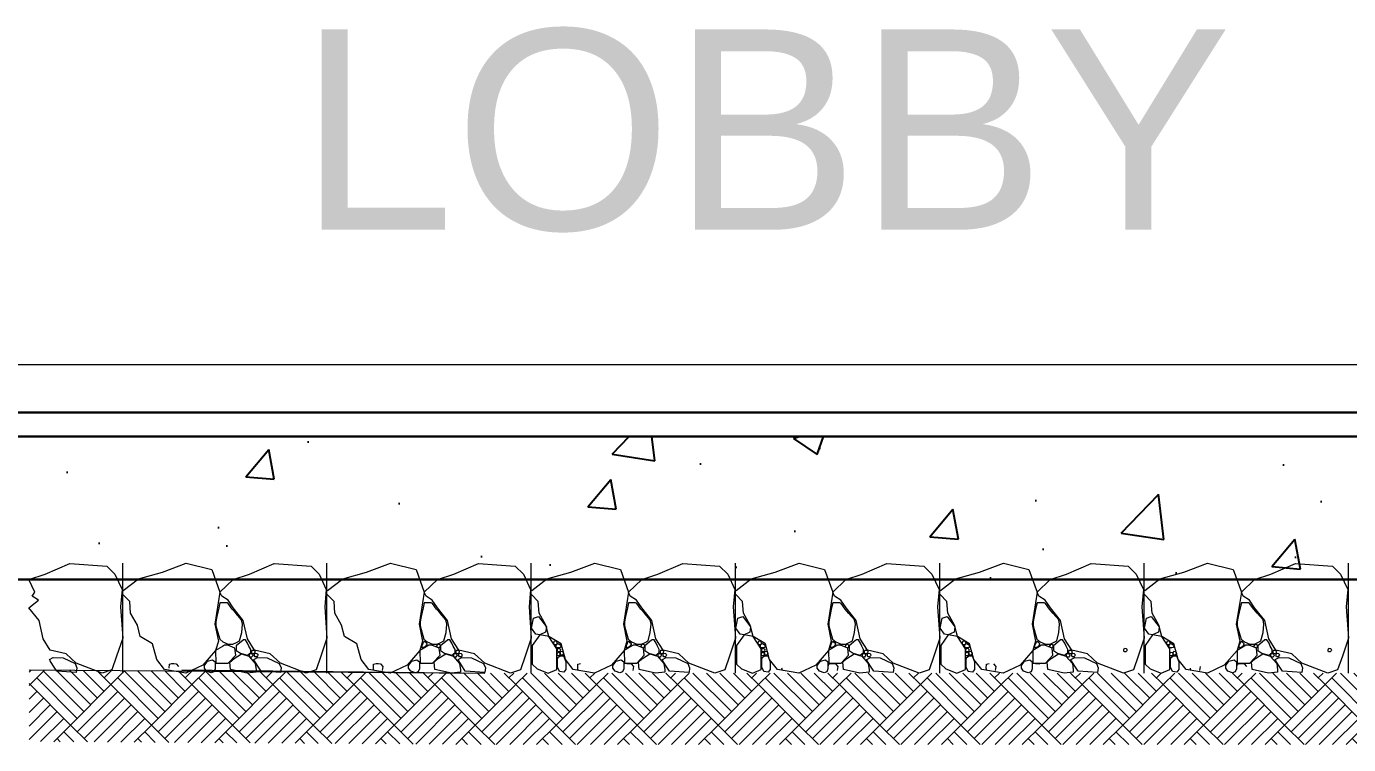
# Model space of a CAD drawing. Header units: millimetres. Extents: x -1932176 to 78768, y -1967 to 1266654.
# Drawn here: x -1855326.208 to -1855323.436, y 1151206.661 to 1151208.166 of the extents above; entities that cross this region are included whole.
import ezdxf

# ---------------------------------------------------------------- set-up
doc = ezdxf.new("R2010")
doc.units = ezdxf.units.MM
for name, color, linetype, lineweight in [('GROUND HATCH', 252, 'Continuous', 5), ('PLASTER', 252, 'Continuous', 15), ('section lines', 10, 'Continuous', 30), ('text', 252, 'Continuous', 5)]:
    doc.layers.add(name, color=color, linetype=linetype, lineweight=lineweight)
doc.styles.get("Standard").update_dxf_attribs({"font": 'arial.ttf'})

msp = doc.modelspace()

# ---------------------------------------------------------------- hatches: boundary and pattern name
at = {"transparency": 33554582}
h = msp.add_hatch(dxfattribs=at)
h.set_pattern_fill('AR-CONC', color=256, scale=0.1)
h.set_pattern_definition([(50, (-1855419.87125, 1150986.7799), (0.7172602, -0.0627521), [0.075, -0.825]), (355, (-1855419.87125, 1150986.7799), (-0.1387513, 0.7521921), [0.06, -0.66]), (100.45144, (-1855419.8115, 1150986.7747), (0.5785088, 0.68944), [0.0637402, -0.7011421]), (46.1842, (-1855419.87125, 1150986.9799), (1.0672413, -0.1655193), [0.1125, -1.2375]), (96.63564, (-1855419.7823, 1150986.9661), (0.934662, 0.9741186), [0.0956103, -1.051714]), (351.18416, (-1855419.8713, 1150986.9799), (0.934662, 0.9741186), [0.09, -0.99]), (21, (-1855419.77125, 1150986.9299), (0.596907, -0.4026189), [0.075, -0.825]), (326, (-1855419.77125, 1150986.9299), (0.2433153, 0.72515), [0.06, -0.66]), (71.45144, (-1855419.7215, 1150986.8964), (0.8402224, 0.3225312), [0.0637402, -0.7011421]), (37.5, (-1855419.87125, 1150986.77993), (0.01215986, 0.33289385), [0, -0.652, 0, -0.67, 0, -0.6625]), (7.5, (-1855419.87125, 1150986.77993), (0.26306954, 0.3944117), [0, -0.382, 0, -0.637, 0, -0.2525]), (327.5, (-1855420.09425, 1150986.77993), (0.53382244, -0.02255487), [0, -0.25, 0, -0.78, 0, -1.035]), (317.5, (-1855420.19425, 1150986.77993), (0.5831862, 0.100105), [0, -0.325, 0, -0.518, 0, -0.735])])
h.paths.add_polyline_path([(-1855329.41345, 1151207.30688), (-1855329.41345, 1151207.00688), (-1855321.5808, 1151207.00688), (-1855321.5808, 1151207.30688)])
at = {"layer": 'GROUND HATCH', "ltscale": 3, "transparency": 33554687}
h = msp.add_hatch(dxfattribs=at)
h.set_pattern_fill('AR-PARQ1', color=256, scale=0.01, angle=45)
h.set_pattern_definition([(135, (-1856322.11801, 1150928.38429), (-0.169705627, 1e-17), [0.12, -0.12]), (135, (-1856322.10387, 1150928.39843), (-0.169705627, 1e-17), [0.12, -0.12]), (135, (-1856322.08973, 1150928.41258), (-0.169705627, 1e-17), [0.12, -0.12]), (135, (-1856322.07559, 1150928.42672), (-0.169705627, 1e-17), [0.12, -0.12]), (135, (-1856322.06144, 1150928.44086), (-0.169705627, 1e-17), [0.12, -0.12]), (135, (-1856322.0473, 1150928.455), (-0.169705627, 1e-17), [0.12, -0.12]), (135, (-1856322.03316, 1150928.46914), (-0.169705627, 1e-17), [0.12, -0.12]), (45, (-1856322.20287, 1150928.46914), (0.169705627, -1e-17), [0.12, -0.12]), (45, (-1856322.21701, 1150928.48329), (0.169705627, -1e-17), [0.12, -0.12]), (45, (-1856322.23115, 1150928.49743), (0.169705627, -1e-17), [0.12, -0.12]), (45, (-1856322.24529, 1150928.51157), (0.169705627, -1e-17), [0.12, -0.12]), (45, (-1856322.25943, 1150928.52571), (0.169705627, -1e-17), [0.12, -0.12]), (45, (-1856322.27358, 1150928.53985), (0.169705627, -1e-17), [0.12, -0.12]), (45, (-1856322.28772, 1150928.554), (0.169705627, -1e-17), [0.12, -0.12])])
h.paths.add_polyline_path([(-1855325.24668, 1151206.6608), (-1855324.81835, 1151206.6608), (-1855324.39001, 1151206.6608), (-1855323.96168, 1151206.6608), (-1855323.53334, 1151206.6608), (-1855323.00249, 1151206.6608), (-1855323.00249, 1151206.8108), (-1855323.53334, 1151206.8108), (-1855323.96168, 1151206.8108), (-1855324.39001, 1151206.8108), (-1855324.81835, 1151206.8108), (-1855325.24668, 1151206.8108), (-1855326.20249, 1151206.81714), (-1855326.20249, 1151206.66714)])

# ---------------------------------------------------------------- linework, layer by layer
at = {"layer": 'GROUND HATCH'}
for p, q in [((-1855326.00615, 1151206.8108), (-1855326.00615, 1151207.0408)), ((-1855326.00615, 1151206.8108), (-1855326.00615, 1151207.0408)), ((-1855326.00615, 1151206.8108), (-1855326.00615, 1151207.0408)), ((-1855325.57781, 1151206.8108), (-1855325.57781, 1151207.0408)), ((-1855325.57781, 1151206.8108), (-1855325.57781, 1151207.0408)), ((-1855325.57781, 1151206.8108), (-1855325.57781, 1151207.0408)), ((-1855325.14948, 1151206.8108), (-1855325.14948, 1151207.0408)), ((-1855325.14948, 1151206.8108), (-1855325.14948, 1151207.0408)), ((-1855325.14948, 1151206.8108), (-1855325.14948, 1151207.0408)), ((-1855324.72114, 1151206.8108), (-1855324.72114, 1151207.0408)), ((-1855324.72114, 1151206.8108), (-1855324.72114, 1151207.0408)), ((-1855324.72114, 1151206.8108), (-1855324.72114, 1151207.0408)), ((-1855324.29281, 1151206.8108), (-1855324.29281, 1151207.0408)), ((-1855324.29281, 1151206.8108), (-1855324.29281, 1151207.0408)), ((-1855324.29281, 1151206.8108), (-1855324.29281, 1151207.0408)), ((-1855323.86447, 1151206.8108), (-1855323.86447, 1151207.0408)), ((-1855323.86447, 1151206.8108), (-1855323.86447, 1151207.0408)), ((-1855323.86447, 1151206.8108), (-1855323.86447, 1151207.0408)), ((-1855323.43614, 1151206.8108), (-1855323.43614, 1151207.0408)), ((-1855323.43614, 1151206.8108), (-1855323.43614, 1151207.0408)), ((-1855323.43614, 1151206.8108), (-1855323.43614, 1151207.0408)), ((-1855325.90883, 1151206.82109), (-1855325.90834, 1151206.82924)), ((-1855325.90834, 1151206.82924), (-1855325.90298, 1151206.8307)), ((-1855325.90298, 1151206.8307), (-1855325.89901, 1151206.83088)), ((-1855325.89901, 1151206.83088), (-1855325.89381, 1151206.83005)), ((-1855325.89381, 1151206.83005), (-1855325.88886, 1151206.82477)), ((-1855325.88249, 1151206.81714), (-1855325.24668, 1151206.8108)), ((-1855325.48049, 1151206.82109), (-1855325.48001, 1151206.82924)), ((-1855325.47961, 1151206.81609), (-1855325.48049, 1151206.82109)), ((-1855325.48001, 1151206.82924), (-1855325.47464, 1151206.8307)), ((-1855325.47464, 1151206.8307), (-1855325.47068, 1151206.83088)), ((-1855325.47068, 1151206.83088), (-1855325.46547, 1151206.83005)), ((-1855325.46547, 1151206.83005), (-1855325.46053, 1151206.82477)), ((-1855325.46053, 1151206.82477), (-1855325.462, 1151206.81602)), ((-1855325.05216, 1151206.82109), (-1855325.05167, 1151206.82924)), ((-1855325.05128, 1151206.81609), (-1855325.05216, 1151206.82109)), ((-1855325.05167, 1151206.82924), (-1855325.04631, 1151206.8307)), ((-1855324.94911, 1151206.8307), (-1855324.94514, 1151206.83088)), ((-1855324.94514, 1151206.83088), (-1855324.93993, 1151206.83005)), ((-1855324.93993, 1151206.83005), (-1855324.93499, 1151206.82477)), ((-1855324.93499, 1151206.82477), (-1855324.93647, 1151206.81602)), ((-1855324.62294, 1151206.81609), (-1855324.62382, 1151206.82109)), ((-1855324.52662, 1151206.82109), (-1855324.52614, 1151206.82924)), ((-1855324.52614, 1151206.82924), (-1855324.52077, 1151206.8307)), ((-1855324.52077, 1151206.8307), (-1855324.5168, 1151206.83088)), ((-1855324.5168, 1151206.83088), (-1855324.5116, 1151206.83005)), ((-1855324.5116, 1151206.83005), (-1855324.50665, 1151206.82477)), ((-1855324.50665, 1151206.82477), (-1855324.50813, 1151206.81602)), ((-1855324.19549, 1151206.82109), (-1855324.195, 1151206.82924)), ((-1855324.19461, 1151206.81609), (-1855324.19549, 1151206.82109)), ((-1855324.195, 1151206.82924), (-1855324.18964, 1151206.8307)), ((-1855324.18047, 1151206.83005), (-1855324.17552, 1151206.82477)), ((-1855324.17552, 1151206.82477), (-1855324.177, 1151206.81602)), ((-1855324.09244, 1151206.8307), (-1855324.08847, 1151206.83088)), ((-1855324.08847, 1151206.83088), (-1855324.08326, 1151206.83005)), ((-1855323.76627, 1151206.81609), (-1855323.76715, 1151206.82109)), ((-1855323.74719, 1151206.82477), (-1855323.74866, 1151206.81602)), ((-1855323.66995, 1151206.82109), (-1855323.66947, 1151206.82924)), ((-1855323.66947, 1151206.82924), (-1855323.6641, 1151206.8307)), ((-1855323.6641, 1151206.8307), (-1855323.66013, 1151206.83088)), ((-1855323.66013, 1151206.83088), (-1855323.65493, 1151206.83005)), ((-1855323.65493, 1151206.83005), (-1855323.64998, 1151206.82477))]:
    msp.add_line(p, q, dxfattribs=at)
for points in [[(-1855326.19035, 1151206.98031), (-1855326.20296, 1151207.00688), (-1855326.16878, 1151207.01826), (-1855326.11698, 1151207.0403), (-1855326.03964, 1151207.03512), (-1855326.02266, 1151207.01769), (-1855326.00757, 1151206.98612), (-1855326.01087, 1151206.94938), (-1855326.00615, 1151206.88416), (-1855326.01888, 1151206.84601), (-1855326.02879, 1151206.81727), (-1855326.04954, 1151206.8108), (-1855326.10377, 1151206.8314), (-1855326.125, 1151206.85119), (-1855326.15801, 1151206.85873), (-1855326.1731, 1151206.88228), (-1855326.18159, 1151206.92091), (-1855326.20281, 1151206.94729), (-1855326.18297, 1151206.9633), (-1855326.19618, 1151206.97178), (-1855326.19035, 1151206.98031), (-1855326.19035, 1151206.98031)], [(-1855326.00497, 1151206.98397), (-1855325.97318, 1151207.00804), (-1855325.92298, 1151207.02203), (-1855325.87294, 1151207.0408), (-1855325.81938, 1151207.02813), (-1855325.80233, 1151206.98031), (-1855325.81288, 1151206.91303), (-1855325.80558, 1151206.87737), (-1855325.81126, 1151206.85791), (-1855325.83804, 1151206.82711), (-1855325.8736, 1151206.8108), (-1855325.9183, 1151206.81815), (-1855325.93466, 1151206.83912), (-1855325.94365, 1151206.87178), (-1855325.96927, 1151206.8871), (-1855325.97539, 1151206.91106), (-1855325.9895, 1151206.93597), (-1855325.99138, 1151206.96087), (-1855326.00555, 1151206.97533)], [(-1855325.80233, 1151206.98031), (-1855325.77463, 1151207.00688), (-1855325.74045, 1151207.01826), (-1855325.68865, 1151207.0403), (-1855325.6113, 1151207.03512), (-1855325.59432, 1151207.01769), (-1855325.57923, 1151206.98612), (-1855325.58253, 1151206.94938), (-1855325.57781, 1151206.88416), (-1855325.59055, 1151206.84601), (-1855325.60045, 1151206.81727), (-1855325.6212, 1151206.8108), (-1855325.67544, 1151206.8314), (-1855325.69666, 1151206.85119), (-1855325.72968, 1151206.85873), (-1855325.74477, 1151206.88228), (-1855325.75326, 1151206.92091), (-1855325.77448, 1151206.94729), (-1855325.78533, 1151206.9633), (-1855325.79853, 1151206.97178), (-1855325.79853, 1151206.97178), (-1855325.80233, 1151206.98031)], [(-1855325.57664, 1151206.98397), (-1855325.54485, 1151207.00804), (-1855325.49464, 1151207.02203), (-1855325.4446, 1151207.0408), (-1855325.39104, 1151207.02813), (-1855325.374, 1151206.98031), (-1855325.38455, 1151206.91303), (-1855325.37725, 1151206.87737), (-1855325.38293, 1151206.85791), (-1855325.40971, 1151206.82711), (-1855325.44527, 1151206.8108), (-1855325.48997, 1151206.81815), (-1855325.50632, 1151206.83912), (-1855325.51531, 1151206.87178), (-1855325.54094, 1151206.8871), (-1855325.54705, 1151206.91106), (-1855325.56117, 1151206.93597), (-1855325.56305, 1151206.96087), (-1855325.57722, 1151206.97533)], [(-1855325.374, 1151206.98031), (-1855325.34629, 1151207.00688), (-1855325.31211, 1151207.01826), (-1855325.26031, 1151207.0403), (-1855325.18297, 1151207.03512), (-1855325.16599, 1151207.01769), (-1855325.1509, 1151206.98612), (-1855325.1542, 1151206.94938), (-1855325.14948, 1151206.88416), (-1855325.16221, 1151206.84601), (-1855325.17212, 1151206.81727), (-1855325.19287, 1151206.8108), (-1855325.2471, 1151206.8314), (-1855325.26833, 1151206.85119), (-1855325.30134, 1151206.85873), (-1855325.31643, 1151206.88228), (-1855325.32492, 1151206.92091), (-1855325.34614, 1151206.94729), (-1855325.35699, 1151206.9633), (-1855325.3702, 1151206.97178), (-1855325.3702, 1151206.97178), (-1855325.374, 1151206.98031)], [(-1855325.1483, 1151206.98397), (-1855325.11651, 1151207.00804), (-1855325.06631, 1151207.02203), (-1855325.01627, 1151207.0408), (-1855324.96271, 1151207.02813), (-1855324.94566, 1151206.98031), (-1855324.95621, 1151206.91303), (-1855324.94891, 1151206.87737), (-1855324.95459, 1151206.85791), (-1855324.98137, 1151206.82711), (-1855325.01693, 1151206.8108), (-1855325.06163, 1151206.81815), (-1855325.07799, 1151206.83912), (-1855325.08698, 1151206.87178), (-1855325.1126, 1151206.8871), (-1855325.11872, 1151206.91106), (-1855325.13283, 1151206.93597), (-1855325.13471, 1151206.96087), (-1855325.14888, 1151206.97533)], [(-1855324.94566, 1151206.98031), (-1855324.91796, 1151207.00688), (-1855324.88378, 1151207.01826), (-1855324.83198, 1151207.0403), (-1855324.75463, 1151207.03512), (-1855324.73765, 1151207.01769), (-1855324.72256, 1151206.98612), (-1855324.72586, 1151206.94938), (-1855324.72114, 1151206.88416), (-1855324.73388, 1151206.84601), (-1855324.74378, 1151206.81727), (-1855324.76453, 1151206.8108), (-1855324.81877, 1151206.8314), (-1855324.83999, 1151206.85119), (-1855324.87301, 1151206.85873), (-1855324.8881, 1151206.88228), (-1855324.89659, 1151206.92091), (-1855324.91781, 1151206.94729), (-1855324.92866, 1151206.9633), (-1855324.94186, 1151206.97178), (-1855324.94186, 1151206.97178), (-1855324.94566, 1151206.98031)], [(-1855324.71997, 1151206.98397), (-1855324.68818, 1151207.00804), (-1855324.63797, 1151207.02203), (-1855324.58793, 1151207.0408), (-1855324.53437, 1151207.02813), (-1855324.51733, 1151206.98031), (-1855324.52788, 1151206.91303), (-1855324.52057, 1151206.87737), (-1855324.52626, 1151206.85791), (-1855324.55304, 1151206.82711), (-1855324.5886, 1151206.8108), (-1855324.6333, 1151206.81815), (-1855324.64965, 1151206.83912), (-1855324.65864, 1151206.87178), (-1855324.68427, 1151206.8871), (-1855324.69038, 1151206.91106), (-1855324.7045, 1151206.93597), (-1855324.70638, 1151206.96087), (-1855324.72055, 1151206.97533)], [(-1855324.51733, 1151206.98031), (-1855324.48962, 1151207.00688), (-1855324.45544, 1151207.01826), (-1855324.40364, 1151207.0403), (-1855324.3263, 1151207.03512), (-1855324.30932, 1151207.01769), (-1855324.29423, 1151206.98612), (-1855324.29753, 1151206.94938), (-1855324.29281, 1151206.88416), (-1855324.30554, 1151206.84601), (-1855324.31545, 1151206.81727), (-1855324.3362, 1151206.8108), (-1855324.39043, 1151206.8314), (-1855324.41166, 1151206.85119), (-1855324.44467, 1151206.85873), (-1855324.45976, 1151206.88228), (-1855324.46825, 1151206.92091), (-1855324.48947, 1151206.94729), (-1855324.50032, 1151206.9633), (-1855324.51353, 1151206.97178), (-1855324.51353, 1151206.97178), (-1855324.51733, 1151206.98031)], [(-1855324.29163, 1151206.98397), (-1855324.25984, 1151207.00804), (-1855324.20964, 1151207.02203), (-1855324.1596, 1151207.0408), (-1855324.10604, 1151207.02813), (-1855324.08899, 1151206.98031), (-1855324.09954, 1151206.91303), (-1855324.09224, 1151206.87737), (-1855324.09792, 1151206.85791), (-1855324.1247, 1151206.82711), (-1855324.16026, 1151206.8108), (-1855324.20496, 1151206.81815), (-1855324.22132, 1151206.83912), (-1855324.23031, 1151206.87178), (-1855324.25593, 1151206.8871), (-1855324.26205, 1151206.91106), (-1855324.27616, 1151206.93597), (-1855324.27804, 1151206.96087), (-1855324.29221, 1151206.97533)], [(-1855324.08899, 1151206.98031), (-1855324.06129, 1151207.00688), (-1855324.02711, 1151207.01826), (-1855323.97531, 1151207.0403), (-1855323.89796, 1151207.03512), (-1855323.88098, 1151207.01769), (-1855323.86589, 1151206.98612), (-1855323.86919, 1151206.94938), (-1855323.86447, 1151206.88416), (-1855323.87721, 1151206.84601), (-1855323.88711, 1151206.81727), (-1855323.90786, 1151206.8108), (-1855323.9621, 1151206.8314), (-1855323.98332, 1151206.85119), (-1855324.01634, 1151206.85873), (-1855324.03143, 1151206.88228), (-1855324.03992, 1151206.92091), (-1855324.06114, 1151206.94729), (-1855324.07199, 1151206.9633), (-1855324.08519, 1151206.97178), (-1855324.08519, 1151206.97178), (-1855324.08899, 1151206.98031)], [(-1855323.8633, 1151206.98397), (-1855323.83151, 1151207.00804), (-1855323.7813, 1151207.02203), (-1855323.73126, 1151207.0408), (-1855323.6777, 1151207.02813), (-1855323.66066, 1151206.98031), (-1855323.67121, 1151206.91303), (-1855323.6639, 1151206.87737), (-1855323.66959, 1151206.85791), (-1855323.69637, 1151206.82711), (-1855323.73193, 1151206.8108), (-1855323.77663, 1151206.81815), (-1855323.79298, 1151206.83912), (-1855323.80197, 1151206.87178), (-1855323.8276, 1151206.8871), (-1855323.83371, 1151206.91106), (-1855323.84783, 1151206.93597), (-1855323.84971, 1151206.96087), (-1855323.86388, 1151206.97533)], [(-1855323.66066, 1151206.98031), (-1855323.63295, 1151207.00688), (-1855323.59877, 1151207.01826), (-1855323.54697, 1151207.0403), (-1855323.46963, 1151207.03512), (-1855323.45265, 1151207.01769), (-1855323.43756, 1151206.98612), (-1855323.44086, 1151206.94938), (-1855323.43614, 1151206.88416), (-1855323.44887, 1151206.84601), (-1855323.45878, 1151206.81727), (-1855323.47953, 1151206.8108), (-1855323.53376, 1151206.8314), (-1855323.55499, 1151206.85119), (-1855323.588, 1151206.85873), (-1855323.60309, 1151206.88228), (-1855323.61158, 1151206.92091), (-1855323.6328, 1151206.94729), (-1855323.64365, 1151206.9633), (-1855323.65686, 1151206.97178), (-1855323.65686, 1151206.97178), (-1855323.66066, 1151206.98031)], [(-1855325.78743, 1151206.95793), (-1855325.80234, 1151206.95793), (-1855325.80469, 1151206.94735), (-1855325.80871, 1151206.9293), (-1855325.81079, 1151206.91826), (-1855325.81079, 1151206.90993), (-1855325.80279, 1151206.88163), (-1855325.79585, 1151206.87618), (-1855325.78471, 1151206.87152), (-1855325.77505, 1151206.87152), (-1855325.76766, 1151206.87447), (-1855325.76118, 1151206.87845), (-1855325.75651, 1151206.89582), (-1855325.75492, 1151206.91344), (-1855325.75674, 1151206.92235), (-1855325.76902, 1151206.93644), (-1855325.77636, 1151206.94486), (-1855325.78494, 1151206.9568), (-1855325.78743, 1151206.95793)], [(-1855325.35909, 1151206.95793), (-1855325.374, 1151206.95793), (-1855325.37636, 1151206.94735), (-1855325.38037, 1151206.9293), (-1855325.38246, 1151206.91826), (-1855325.38246, 1151206.90993), (-1855325.37445, 1151206.88163), (-1855325.36752, 1151206.87618), (-1855325.35638, 1151206.87152), (-1855325.34671, 1151206.87152), (-1855325.33932, 1151206.87447), (-1855325.33284, 1151206.87845), (-1855325.32818, 1151206.89582), (-1855325.32659, 1151206.91344), (-1855325.3284, 1151206.92235), (-1855325.34068, 1151206.93644), (-1855325.34802, 1151206.94486), (-1855325.35661, 1151206.9568), (-1855325.35909, 1151206.95793)], [(-1855324.93076, 1151206.95793), (-1855324.94567, 1151206.95793), (-1855324.94802, 1151206.94735), (-1855324.95204, 1151206.9293), (-1855324.95412, 1151206.91826), (-1855324.95412, 1151206.90993), (-1855324.94612, 1151206.88163), (-1855324.93918, 1151206.87618), (-1855324.92804, 1151206.87152), (-1855324.91838, 1151206.87152), (-1855324.91099, 1151206.87447), (-1855324.90451, 1151206.87845), (-1855324.89984, 1151206.89582), (-1855324.89825, 1151206.91344), (-1855324.90007, 1151206.92235), (-1855324.91235, 1151206.93644), (-1855324.91969, 1151206.94486), (-1855324.92827, 1151206.9568), (-1855324.93076, 1151206.95793)], [(-1855324.50242, 1151206.95793), (-1855324.51733, 1151206.95793), (-1855324.51969, 1151206.94735), (-1855324.5237, 1151206.9293), (-1855324.52579, 1151206.91826), (-1855324.52579, 1151206.90993), (-1855324.51778, 1151206.88163), (-1855324.51085, 1151206.87618), (-1855324.49971, 1151206.87152), (-1855324.49004, 1151206.87152), (-1855324.48265, 1151206.87447), (-1855324.47617, 1151206.87845), (-1855324.47151, 1151206.89582), (-1855324.46992, 1151206.91344), (-1855324.47173, 1151206.92235), (-1855324.48401, 1151206.93644), (-1855324.49135, 1151206.94486), (-1855324.49994, 1151206.9568), (-1855324.50242, 1151206.95793)], [(-1855324.07409, 1151206.95793), (-1855324.089, 1151206.95793), (-1855324.09135, 1151206.94735), (-1855324.09537, 1151206.9293), (-1855324.09745, 1151206.91826), (-1855324.09745, 1151206.90993), (-1855324.08945, 1151206.88163), (-1855324.08251, 1151206.87618), (-1855324.07137, 1151206.87152), (-1855324.06171, 1151206.87152), (-1855324.05432, 1151206.87447), (-1855324.04784, 1151206.87845), (-1855324.04317, 1151206.89582), (-1855324.04158, 1151206.91344), (-1855324.0434, 1151206.92235), (-1855324.05568, 1151206.93644), (-1855324.06302, 1151206.94486), (-1855324.0716, 1151206.9568), (-1855324.07409, 1151206.95793)], [(-1855323.64575, 1151206.95793), (-1855323.66066, 1151206.95793), (-1855323.66302, 1151206.94735), (-1855323.66703, 1151206.9293), (-1855323.66912, 1151206.91826), (-1855323.66912, 1151206.90993), (-1855323.66111, 1151206.88163), (-1855323.65418, 1151206.87618), (-1855323.64304, 1151206.87152), (-1855323.63337, 1151206.87152), (-1855323.62598, 1151206.87447), (-1855323.6195, 1151206.87845), (-1855323.61484, 1151206.89582), (-1855323.61325, 1151206.91344), (-1855323.61506, 1151206.92235), (-1855323.62734, 1151206.93644), (-1855323.63468, 1151206.94486), (-1855323.64327, 1151206.9568), (-1855323.64575, 1151206.95793)], [(-1855325.13988, 1151206.89243), (-1855325.14875, 1151206.90459), (-1855325.14452, 1151206.92604), (-1855325.13447, 1151206.92903), (-1855325.11781, 1151206.90743), (-1855325.11956, 1151206.8961), (-1855325.13173, 1151206.8909), (-1855325.13988, 1151206.89243)], [(-1855324.71155, 1151206.89243), (-1855324.72041, 1151206.90459), (-1855324.71618, 1151206.92604), (-1855324.70614, 1151206.92903), (-1855324.68948, 1151206.90743), (-1855324.69123, 1151206.8961), (-1855324.70339, 1151206.8909), (-1855324.71155, 1151206.89243)], [(-1855324.28321, 1151206.89243), (-1855324.29208, 1151206.90459), (-1855324.28785, 1151206.92604), (-1855324.2778, 1151206.92903), (-1855324.26114, 1151206.90743), (-1855324.26289, 1151206.8961), (-1855324.27506, 1151206.8909), (-1855324.28321, 1151206.89243)], [(-1855323.85488, 1151206.89243), (-1855323.86374, 1151206.90459), (-1855323.85951, 1151206.92604), (-1855323.84947, 1151206.92903), (-1855323.83281, 1151206.90743), (-1855323.83456, 1151206.8961), (-1855323.84672, 1151206.8909), (-1855323.85488, 1151206.89243)], [(-1855325.79705, 1151206.86653), (-1855325.81126, 1151206.85791), (-1855325.81086, 1151206.83122), (-1855325.80111, 1151206.83122), (-1855325.78485, 1151206.83122), (-1855325.76911, 1151206.84787), (-1855325.77075, 1151206.86259), (-1855325.78604, 1151206.86941), (-1855325.79275, 1151206.86914), (-1855325.79705, 1151206.86653)], [(-1855325.75377, 1151206.87987), (-1855325.76791, 1151206.868), (-1855325.76791, 1151206.85811), (-1855325.75943, 1151206.85275), (-1855325.74472, 1151206.84822), (-1855325.73765, 1151206.85359), (-1855325.73765, 1151206.85981), (-1855325.74161, 1151206.86715), (-1855325.74415, 1151206.87365), (-1855325.74866, 1151206.88005), (-1855325.75355, 1151206.88005)], [(-1855325.36871, 1151206.86653), (-1855325.38293, 1151206.85791), (-1855325.38253, 1151206.83122), (-1855325.37278, 1151206.83122), (-1855325.35652, 1151206.83122), (-1855325.34078, 1151206.84787), (-1855325.34242, 1151206.86259), (-1855325.3577, 1151206.86941), (-1855325.36441, 1151206.86914), (-1855325.36871, 1151206.86653)], [(-1855325.37584, 1151206.87564), (-1855325.37774, 1151206.8709), (-1855325.37905, 1151206.86764), (-1855325.37905, 1151206.86529), (-1855325.3767, 1151206.86377), (-1855325.37375, 1151206.86539), (-1855325.37021, 1151206.86733), (-1855325.36786, 1151206.87042), (-1855325.36786, 1151206.87213), (-1855325.37014, 1151206.87431), (-1855325.37204, 1151206.87613), (-1855325.37432, 1151206.87613), (-1855325.37584, 1151206.87564)], [(-1855325.34547, 1151206.87084), (-1855325.3474, 1151206.86833), (-1855325.34829, 1151206.86651), (-1855325.34696, 1151206.86558), (-1855325.34571, 1151206.8647), (-1855325.34254, 1151206.8636), (-1855325.34086, 1151206.86498), (-1855325.34028, 1151206.86661), (-1855325.34004, 1151206.86857), (-1855325.34073, 1151206.8695), (-1855325.34267, 1151206.87089), (-1855325.34414, 1151206.87119), (-1855325.34547, 1151206.87084)], [(-1855325.32544, 1151206.87987), (-1855325.33958, 1151206.868), (-1855325.33958, 1151206.85811), (-1855325.33109, 1151206.85275), (-1855325.31638, 1151206.84822), (-1855325.30931, 1151206.85359), (-1855325.30931, 1151206.85981), (-1855325.31327, 1151206.86715), (-1855325.31582, 1151206.87365), (-1855325.32033, 1151206.88005), (-1855325.32521, 1151206.88005)], [(-1855325.09554, 1151206.86147), (-1855325.1126, 1151206.8871), (-1855325.13173, 1151206.8909), (-1855325.14749, 1151206.86852), (-1855325.14749, 1151206.82932), (-1855325.13717, 1151206.81982), (-1855325.11405, 1151206.8108), (-1855325.09554, 1151206.81838), (-1855325.09554, 1151206.86147)], [(-1855325.10062, 1151206.87793), (-1855325.09718, 1151206.87736), (-1855325.09555, 1151206.87562), (-1855325.0951, 1151206.87358), (-1855325.09589, 1151206.87214), (-1855325.09756, 1151206.87007), (-1855325.099, 1151206.87007), (-1855325.10093, 1151206.87048), (-1855325.10191, 1151206.87196), (-1855325.10191, 1151206.87453), (-1855325.10119, 1151206.87683), (-1855325.10062, 1151206.87793)], [(-1855325.096, 1151206.87134), (-1855325.09312, 1151206.87266), (-1855325.08732, 1151206.86922), (-1855325.08824, 1151206.86436), (-1855325.09117, 1151206.86335), (-1855325.09294, 1151206.86348), (-1855325.09437, 1151206.86348), (-1855325.0963, 1151206.8639), (-1855325.09729, 1151206.86537), (-1855325.09729, 1151206.86794), (-1855325.09657, 1151206.87025), (-1855325.096, 1151206.87134)], [(-1855324.94038, 1151206.86653), (-1855324.95459, 1151206.85791), (-1855324.95419, 1151206.83122), (-1855324.94444, 1151206.83122), (-1855324.92818, 1151206.83122), (-1855324.91244, 1151206.84787), (-1855324.91408, 1151206.86259), (-1855324.92937, 1151206.86941), (-1855324.93608, 1151206.86914), (-1855324.94038, 1151206.86653)], [(-1855324.94751, 1151206.87564), (-1855324.94941, 1151206.8709), (-1855324.95071, 1151206.86764), (-1855324.95071, 1151206.86529), (-1855324.94836, 1151206.86377), (-1855324.94542, 1151206.86539), (-1855324.94188, 1151206.86733), (-1855324.93952, 1151206.87042), (-1855324.93952, 1151206.87213), (-1855324.9418, 1151206.87431), (-1855324.9437, 1151206.87613), (-1855324.94599, 1151206.87613), (-1855324.94751, 1151206.87564)], [(-1855324.91713, 1151206.87084), (-1855324.91907, 1151206.86833), (-1855324.91996, 1151206.86651), (-1855324.91862, 1151206.86558), (-1855324.91738, 1151206.8647), (-1855324.9142, 1151206.8636), (-1855324.91253, 1151206.86498), (-1855324.91194, 1151206.86661), (-1855324.9117, 1151206.86857), (-1855324.91239, 1151206.8695), (-1855324.91434, 1151206.87089), (-1855324.9158, 1151206.87119), (-1855324.91713, 1151206.87084)], [(-1855324.8971, 1151206.87987), (-1855324.91124, 1151206.868), (-1855324.91124, 1151206.85811), (-1855324.90276, 1151206.85275), (-1855324.88805, 1151206.84822), (-1855324.88098, 1151206.85359), (-1855324.88098, 1151206.85981), (-1855324.88494, 1151206.86715), (-1855324.88748, 1151206.87365), (-1855324.89199, 1151206.88005), (-1855324.89688, 1151206.88005)], [(-1855324.66721, 1151206.86147), (-1855324.68427, 1151206.8871), (-1855324.70339, 1151206.8909), (-1855324.71916, 1151206.86852), (-1855324.71916, 1151206.82932), (-1855324.70883, 1151206.81982), (-1855324.68571, 1151206.8108), (-1855324.66721, 1151206.81838), (-1855324.66721, 1151206.86147)], [(-1855324.67229, 1151206.87793), (-1855324.66884, 1151206.87736), (-1855324.66722, 1151206.87562), (-1855324.66676, 1151206.87358), (-1855324.66756, 1151206.87214), (-1855324.66922, 1151206.87007), (-1855324.67066, 1151206.87007), (-1855324.67259, 1151206.87048), (-1855324.67358, 1151206.87196), (-1855324.67358, 1151206.87453), (-1855324.67286, 1151206.87683), (-1855324.67229, 1151206.87793)], [(-1855324.66767, 1151206.87134), (-1855324.66478, 1151206.87266), (-1855324.65899, 1151206.86922), (-1855324.65991, 1151206.86436), (-1855324.66284, 1151206.86335), (-1855324.6646, 1151206.86348), (-1855324.66604, 1151206.86348), (-1855324.66797, 1151206.8639), (-1855324.66895, 1151206.86537), (-1855324.66895, 1151206.86794), (-1855324.66823, 1151206.87025), (-1855324.66767, 1151206.87134)], [(-1855324.51204, 1151206.86653), (-1855324.52626, 1151206.85791), (-1855324.52586, 1151206.83122), (-1855324.51611, 1151206.83122), (-1855324.49985, 1151206.83122), (-1855324.48411, 1151206.84787), (-1855324.48575, 1151206.86259), (-1855324.50103, 1151206.86941), (-1855324.50774, 1151206.86914), (-1855324.51204, 1151206.86653)], [(-1855324.51917, 1151206.87564), (-1855324.52107, 1151206.8709), (-1855324.52238, 1151206.86764), (-1855324.52238, 1151206.86529), (-1855324.52003, 1151206.86377), (-1855324.51708, 1151206.86539), (-1855324.51354, 1151206.86733), (-1855324.51119, 1151206.87042), (-1855324.51119, 1151206.87213), (-1855324.51347, 1151206.87431), (-1855324.51537, 1151206.87613), (-1855324.51765, 1151206.87613), (-1855324.51917, 1151206.87564)], [(-1855324.4888, 1151206.87084), (-1855324.49073, 1151206.86833), (-1855324.49162, 1151206.86651), (-1855324.49029, 1151206.86558), (-1855324.48904, 1151206.8647), (-1855324.48587, 1151206.8636), (-1855324.48419, 1151206.86498), (-1855324.48361, 1151206.86661), (-1855324.48337, 1151206.86857), (-1855324.48406, 1151206.8695), (-1855324.486, 1151206.87089), (-1855324.48747, 1151206.87119), (-1855324.4888, 1151206.87084)], [(-1855324.46877, 1151206.87987), (-1855324.48291, 1151206.868), (-1855324.48291, 1151206.85811), (-1855324.47442, 1151206.85275), (-1855324.45971, 1151206.84822), (-1855324.45264, 1151206.85359), (-1855324.45264, 1151206.85981), (-1855324.4566, 1151206.86715), (-1855324.45915, 1151206.87365), (-1855324.46366, 1151206.88005), (-1855324.46854, 1151206.88005)], [(-1855324.23887, 1151206.86147), (-1855324.25593, 1151206.8871), (-1855324.27506, 1151206.8909), (-1855324.29082, 1151206.86852), (-1855324.29082, 1151206.82932), (-1855324.2805, 1151206.81982), (-1855324.25738, 1151206.8108), (-1855324.23887, 1151206.81838), (-1855324.23887, 1151206.86147)], [(-1855324.24395, 1151206.87793), (-1855324.24051, 1151206.87736), (-1855324.23888, 1151206.87562), (-1855324.23843, 1151206.87358), (-1855324.23922, 1151206.87214), (-1855324.24089, 1151206.87007), (-1855324.24233, 1151206.87007), (-1855324.24426, 1151206.87048), (-1855324.24524, 1151206.87196), (-1855324.24524, 1151206.87453), (-1855324.24452, 1151206.87683), (-1855324.24395, 1151206.87793)], [(-1855324.23933, 1151206.87134), (-1855324.23645, 1151206.87266), (-1855324.23065, 1151206.86922), (-1855324.23157, 1151206.86436), (-1855324.2345, 1151206.86335), (-1855324.23627, 1151206.86348), (-1855324.2377, 1151206.86348), (-1855324.23963, 1151206.8639), (-1855324.24062, 1151206.86537), (-1855324.24062, 1151206.86794), (-1855324.2399, 1151206.87025), (-1855324.23933, 1151206.87134)], [(-1855324.08371, 1151206.86653), (-1855324.09792, 1151206.85791), (-1855324.09752, 1151206.83122), (-1855324.08777, 1151206.83122), (-1855324.07151, 1151206.83122), (-1855324.05577, 1151206.84787), (-1855324.05741, 1151206.86259), (-1855324.0727, 1151206.86941), (-1855324.0794, 1151206.86914), (-1855324.08371, 1151206.86653)], [(-1855324.09084, 1151206.87564), (-1855324.09274, 1151206.8709), (-1855324.09404, 1151206.86764), (-1855324.09404, 1151206.86529), (-1855324.09169, 1151206.86377), (-1855324.08875, 1151206.86539), (-1855324.08521, 1151206.86733), (-1855324.08285, 1151206.87042), (-1855324.08285, 1151206.87213), (-1855324.08513, 1151206.87431), (-1855324.08703, 1151206.87613), (-1855324.08932, 1151206.87613), (-1855324.09084, 1151206.87564)], [(-1855324.06046, 1151206.87084), (-1855324.0624, 1151206.86833), (-1855324.06329, 1151206.86651), (-1855324.06195, 1151206.86558), (-1855324.06071, 1151206.8647), (-1855324.05753, 1151206.8636), (-1855324.05586, 1151206.86498), (-1855324.05527, 1151206.86661), (-1855324.05503, 1151206.86857), (-1855324.05572, 1151206.8695), (-1855324.05767, 1151206.87089), (-1855324.05913, 1151206.87119), (-1855324.06046, 1151206.87084)], [(-1855324.04043, 1151206.87987), (-1855324.05457, 1151206.868), (-1855324.05457, 1151206.85811), (-1855324.04609, 1151206.85275), (-1855324.03138, 1151206.84822), (-1855324.02431, 1151206.85359), (-1855324.02431, 1151206.85981), (-1855324.02827, 1151206.86715), (-1855324.03081, 1151206.87365), (-1855324.03532, 1151206.88005), (-1855324.04021, 1151206.88005)], [(-1855323.81054, 1151206.86147), (-1855323.8276, 1151206.8871), (-1855323.84672, 1151206.8909), (-1855323.86249, 1151206.86852), (-1855323.86249, 1151206.82932), (-1855323.85216, 1151206.81982), (-1855323.82904, 1151206.8108), (-1855323.81054, 1151206.81838), (-1855323.81054, 1151206.86147)], [(-1855323.81562, 1151206.87793), (-1855323.81217, 1151206.87736), (-1855323.81055, 1151206.87562), (-1855323.81009, 1151206.87358), (-1855323.81089, 1151206.87214), (-1855323.81255, 1151206.87007), (-1855323.81399, 1151206.87007), (-1855323.81592, 1151206.87048), (-1855323.81691, 1151206.87196), (-1855323.81691, 1151206.87453), (-1855323.81619, 1151206.87683), (-1855323.81562, 1151206.87793)], [(-1855323.811, 1151206.87134), (-1855323.80811, 1151206.87266), (-1855323.80232, 1151206.86922), (-1855323.80324, 1151206.86436), (-1855323.80617, 1151206.86335), (-1855323.80793, 1151206.86348), (-1855323.80937, 1151206.86348), (-1855323.8113, 1151206.8639), (-1855323.81228, 1151206.86537), (-1855323.81228, 1151206.86794), (-1855323.81156, 1151206.87025), (-1855323.811, 1151206.87134)], [(-1855323.65537, 1151206.86653), (-1855323.66959, 1151206.85791), (-1855323.66919, 1151206.83122), (-1855323.65944, 1151206.83122), (-1855323.64318, 1151206.83122), (-1855323.62744, 1151206.84787), (-1855323.62908, 1151206.86259), (-1855323.64436, 1151206.86941), (-1855323.65107, 1151206.86914), (-1855323.65537, 1151206.86653)], [(-1855323.6625, 1151206.87564), (-1855323.6644, 1151206.8709), (-1855323.66571, 1151206.86764), (-1855323.66571, 1151206.86529), (-1855323.66336, 1151206.86377), (-1855323.66041, 1151206.86539), (-1855323.65687, 1151206.86733), (-1855323.65452, 1151206.87042), (-1855323.65452, 1151206.87213), (-1855323.6568, 1151206.87431), (-1855323.6587, 1151206.87613), (-1855323.66098, 1151206.87613), (-1855323.6625, 1151206.87564)], [(-1855323.63213, 1151206.87084), (-1855323.63406, 1151206.86833), (-1855323.63495, 1151206.86651), (-1855323.63362, 1151206.86558), (-1855323.63237, 1151206.8647), (-1855323.6292, 1151206.8636), (-1855323.62752, 1151206.86498), (-1855323.62694, 1151206.86661), (-1855323.6267, 1151206.86857), (-1855323.62739, 1151206.8695), (-1855323.62933, 1151206.87089), (-1855323.6308, 1151206.87119), (-1855323.63213, 1151206.87084)], [(-1855323.6121, 1151206.87987), (-1855323.62624, 1151206.868), (-1855323.62624, 1151206.85811), (-1855323.61775, 1151206.85275), (-1855323.60304, 1151206.84822), (-1855323.59597, 1151206.85359), (-1855323.59597, 1151206.85981), (-1855323.59993, 1151206.86715), (-1855323.60248, 1151206.87365), (-1855323.60699, 1151206.88005), (-1855323.61187, 1151206.88005)], [(-1855326.15957, 1151206.83938), (-1855326.15168, 1151206.84344), (-1855326.13123, 1151206.84263), (-1855326.10615, 1151206.83103), (-1855326.10241, 1151206.82194), (-1855326.10376, 1151206.8122), (-1855326.14444, 1151206.8145), (-1855326.15273, 1151206.82754), (-1855326.15838, 1151206.83644), (-1855326.15957, 1151206.83938)], [(-1855325.82832, 1151206.83548), (-1855325.81765, 1151206.83836), (-1855325.81237, 1151206.83404), (-1855325.81237, 1151206.81963), (-1855325.81492, 1151206.81322), (-1855325.82068, 1151206.81096), (-1855325.83049, 1151206.81435), (-1855325.83495, 1151206.82091), (-1855325.83495, 1151206.82668), (-1855325.82832, 1151206.83548)], [(-1855325.77269, 1151206.84143), (-1855325.75723, 1151206.85108), (-1855325.74164, 1151206.84613), (-1855325.72823, 1151206.83051), (-1855325.72634, 1151206.81777), (-1855325.72634, 1151206.8126), (-1855325.74533, 1151206.8108), (-1855325.77984, 1151206.81806), (-1855325.78129, 1151206.83384), (-1855325.78129, 1151206.83384), (-1855325.77269, 1151206.84143)], [(-1855325.73904, 1151206.85193), (-1855325.7356, 1151206.85136), (-1855325.73397, 1151206.84962), (-1855325.73351, 1151206.84758), (-1855325.73431, 1151206.84614), (-1855325.73598, 1151206.84407), (-1855325.73741, 1151206.84407), (-1855325.73934, 1151206.84448), (-1855325.74033, 1151206.84596), (-1855325.74033, 1151206.84853), (-1855325.73961, 1151206.85083), (-1855325.73904, 1151206.85193)], [(-1855325.73421, 1151206.85895), (-1855325.73077, 1151206.85838), (-1855325.72914, 1151206.85664), (-1855325.72869, 1151206.8546), (-1855325.72948, 1151206.85316), (-1855325.73115, 1151206.85108), (-1855325.73259, 1151206.85108), (-1855325.73452, 1151206.8515), (-1855325.7355, 1151206.85297), (-1855325.7355, 1151206.85554), (-1855325.73478, 1151206.85785), (-1855325.73421, 1151206.85895)], [(-1855325.73124, 1151206.83938), (-1855325.72334, 1151206.84344), (-1855325.7029, 1151206.84263), (-1855325.67782, 1151206.83103), (-1855325.67408, 1151206.82194), (-1855325.67543, 1151206.8122), (-1855325.71611, 1151206.8145), (-1855325.7244, 1151206.82754), (-1855325.73004, 1151206.83644), (-1855325.73124, 1151206.83938)], [(-1855325.72818, 1151206.8525), (-1855325.72474, 1151206.85193), (-1855325.72311, 1151206.85019), (-1855325.72266, 1151206.84815), (-1855325.72345, 1151206.84672), (-1855325.72512, 1151206.84464), (-1855325.72656, 1151206.84464), (-1855325.72849, 1151206.84505), (-1855325.72947, 1151206.84653), (-1855325.72947, 1151206.8491), (-1855325.72875, 1151206.8514), (-1855325.72818, 1151206.8525)], [(-1855325.39999, 1151206.83548), (-1855325.38931, 1151206.83836), (-1855325.38403, 1151206.83404), (-1855325.38403, 1151206.81963), (-1855325.38659, 1151206.81322), (-1855325.39234, 1151206.81096), (-1855325.40215, 1151206.81435), (-1855325.40662, 1151206.82091), (-1855325.40662, 1151206.82668), (-1855325.39999, 1151206.83548)], [(-1855325.34436, 1151206.84143), (-1855325.32889, 1151206.85108), (-1855325.3133, 1151206.84613), (-1855325.29989, 1151206.83051), (-1855325.29801, 1151206.81777), (-1855325.29801, 1151206.8126), (-1855325.317, 1151206.8108), (-1855325.3515, 1151206.81806), (-1855325.35295, 1151206.83384), (-1855325.35295, 1151206.83384), (-1855325.34436, 1151206.84143)], [(-1855325.31071, 1151206.85193), (-1855325.30726, 1151206.85136), (-1855325.30563, 1151206.84962), (-1855325.30518, 1151206.84758), (-1855325.30597, 1151206.84614), (-1855325.30764, 1151206.84407), (-1855325.30908, 1151206.84407), (-1855325.31101, 1151206.84448), (-1855325.31199, 1151206.84596), (-1855325.31199, 1151206.84853), (-1855325.31127, 1151206.85083), (-1855325.31071, 1151206.85193)], [(-1855325.30588, 1151206.85895), (-1855325.30244, 1151206.85838), (-1855325.30081, 1151206.85664), (-1855325.30035, 1151206.8546), (-1855325.30115, 1151206.85316), (-1855325.30281, 1151206.85108), (-1855325.30425, 1151206.85108), (-1855325.30618, 1151206.8515), (-1855325.30717, 1151206.85297), (-1855325.30717, 1151206.85554), (-1855325.30645, 1151206.85785), (-1855325.30588, 1151206.85895)], [(-1855325.3029, 1151206.83938), (-1855325.29501, 1151206.84344), (-1855325.27456, 1151206.84263), (-1855325.24948, 1151206.83103), (-1855325.24574, 1151206.82194), (-1855325.24709, 1151206.8122), (-1855325.28777, 1151206.8145), (-1855325.29606, 1151206.82754), (-1855325.30171, 1151206.83644), (-1855325.3029, 1151206.83938)], [(-1855325.29985, 1151206.8525), (-1855325.2964, 1151206.85193), (-1855325.29478, 1151206.85019), (-1855325.29432, 1151206.84815), (-1855325.29512, 1151206.84672), (-1855325.29678, 1151206.84464), (-1855325.29822, 1151206.84464), (-1855325.30015, 1151206.84505), (-1855325.30113, 1151206.84653), (-1855325.30113, 1151206.8491), (-1855325.30042, 1151206.8514), (-1855325.29985, 1151206.8525)], [(-1855325.09411, 1151206.85447), (-1855325.09066, 1151206.85391), (-1855325.08904, 1151206.85217), (-1855325.08858, 1151206.85013), (-1855325.08938, 1151206.84869), (-1855325.09104, 1151206.84661), (-1855325.09248, 1151206.84661), (-1855325.09441, 1151206.84703), (-1855325.09539, 1151206.8485), (-1855325.09539, 1151206.85107), (-1855325.09467, 1151206.85338), (-1855325.09411, 1151206.85447)], [(-1855325.09343, 1151206.86278), (-1855325.08998, 1151206.86222), (-1855325.08836, 1151206.86048), (-1855325.0879, 1151206.85844), (-1855325.0887, 1151206.857), (-1855325.09036, 1151206.85492), (-1855325.0918, 1151206.85492), (-1855325.09373, 1151206.85534), (-1855325.09472, 1151206.85681), (-1855325.09472, 1151206.85938), (-1855325.094, 1151206.86169), (-1855325.09343, 1151206.86278)], [(-1855325.09349, 1151206.84341), (-1855325.08769, 1151206.84697), (-1855325.08177, 1151206.84697), (-1855325.07705, 1151206.83391), (-1855325.07705, 1151206.81822), (-1855325.08089, 1151206.81253), (-1855325.08999, 1151206.81373), (-1855325.09427, 1151206.82304), (-1855325.09427, 1151206.83683), (-1855325.09349, 1151206.84341)], [(-1855325.0874, 1151206.85634), (-1855325.08395, 1151206.85577), (-1855325.08233, 1151206.85403), (-1855325.08187, 1151206.85199), (-1855325.08267, 1151206.85055), (-1855325.08433, 1151206.84848), (-1855325.08577, 1151206.84848), (-1855325.0877, 1151206.84889), (-1855325.08868, 1151206.85036), (-1855325.08868, 1151206.85294), (-1855325.08796, 1151206.85524), (-1855325.0874, 1151206.85634)], [(-1855324.97165, 1151206.83548), (-1855324.96098, 1151206.83836), (-1855324.9557, 1151206.83404), (-1855324.9557, 1151206.81963), (-1855324.95825, 1151206.81322), (-1855324.96401, 1151206.81096), (-1855324.97382, 1151206.81435), (-1855324.97828, 1151206.82091), (-1855324.97828, 1151206.82668), (-1855324.97165, 1151206.83548)], [(-1855324.91602, 1151206.84143), (-1855324.90056, 1151206.85108), (-1855324.88497, 1151206.84613), (-1855324.87156, 1151206.83051), (-1855324.86967, 1151206.81777), (-1855324.86967, 1151206.8126), (-1855324.88866, 1151206.8108), (-1855324.92317, 1151206.81806), (-1855324.92462, 1151206.83384), (-1855324.92462, 1151206.83384), (-1855324.91602, 1151206.84143)], [(-1855324.88237, 1151206.85193), (-1855324.87893, 1151206.85136), (-1855324.8773, 1151206.84962), (-1855324.87684, 1151206.84758), (-1855324.87764, 1151206.84614), (-1855324.8793, 1151206.84407), (-1855324.88074, 1151206.84407), (-1855324.88267, 1151206.84448), (-1855324.88366, 1151206.84596), (-1855324.88366, 1151206.84853), (-1855324.88294, 1151206.85083), (-1855324.88237, 1151206.85193)], [(-1855324.87754, 1151206.85895), (-1855324.8741, 1151206.85838), (-1855324.87247, 1151206.85664), (-1855324.87202, 1151206.8546), (-1855324.87281, 1151206.85316), (-1855324.87448, 1151206.85108), (-1855324.87592, 1151206.85108), (-1855324.87785, 1151206.8515), (-1855324.87883, 1151206.85297), (-1855324.87883, 1151206.85554), (-1855324.87811, 1151206.85785), (-1855324.87754, 1151206.85895)], [(-1855324.87457, 1151206.83938), (-1855324.86667, 1151206.84344), (-1855324.84623, 1151206.84263), (-1855324.82115, 1151206.83103), (-1855324.81741, 1151206.82194), (-1855324.81876, 1151206.8122), (-1855324.85944, 1151206.8145), (-1855324.86773, 1151206.82754), (-1855324.87337, 1151206.83644), (-1855324.87457, 1151206.83938)], [(-1855324.87151, 1151206.8525), (-1855324.86807, 1151206.85193), (-1855324.86644, 1151206.85019), (-1855324.86599, 1151206.84815), (-1855324.86678, 1151206.84672), (-1855324.86845, 1151206.84464), (-1855324.86989, 1151206.84464), (-1855324.87182, 1151206.84505), (-1855324.8728, 1151206.84653), (-1855324.8728, 1151206.8491), (-1855324.87208, 1151206.8514), (-1855324.87151, 1151206.8525)], [(-1855324.66577, 1151206.85447), (-1855324.66233, 1151206.85391), (-1855324.6607, 1151206.85217), (-1855324.66025, 1151206.85013), (-1855324.66104, 1151206.84869), (-1855324.66271, 1151206.84661), (-1855324.66414, 1151206.84661), (-1855324.66607, 1151206.84703), (-1855324.66706, 1151206.8485), (-1855324.66706, 1151206.85107), (-1855324.66634, 1151206.85338), (-1855324.66577, 1151206.85447)], [(-1855324.66509, 1151206.86278), (-1855324.66165, 1151206.86222), (-1855324.66002, 1151206.86048), (-1855324.65957, 1151206.85844), (-1855324.66036, 1151206.857), (-1855324.66203, 1151206.85492), (-1855324.66347, 1151206.85492), (-1855324.6654, 1151206.85534), (-1855324.66638, 1151206.85681), (-1855324.66638, 1151206.85938), (-1855324.66566, 1151206.86169), (-1855324.66509, 1151206.86278)], [(-1855324.66516, 1151206.84341), (-1855324.65935, 1151206.84697), (-1855324.65344, 1151206.84697), (-1855324.64872, 1151206.83391), (-1855324.64872, 1151206.81822), (-1855324.65256, 1151206.81253), (-1855324.66166, 1151206.81373), (-1855324.66593, 1151206.82304), (-1855324.66593, 1151206.83683), (-1855324.66516, 1151206.84341)], [(-1855324.65906, 1151206.85634), (-1855324.65562, 1151206.85577), (-1855324.65399, 1151206.85403), (-1855324.65354, 1151206.85199), (-1855324.65433, 1151206.85055), (-1855324.656, 1151206.84848), (-1855324.65743, 1151206.84848), (-1855324.65936, 1151206.84889), (-1855324.66035, 1151206.85036), (-1855324.66035, 1151206.85294), (-1855324.65963, 1151206.85524), (-1855324.65906, 1151206.85634)], [(-1855324.54332, 1151206.83548), (-1855324.53264, 1151206.83836), (-1855324.52736, 1151206.83404), (-1855324.52736, 1151206.81963), (-1855324.52992, 1151206.81322), (-1855324.53567, 1151206.81096), (-1855324.54548, 1151206.81435), (-1855324.54995, 1151206.82091), (-1855324.54995, 1151206.82668), (-1855324.54332, 1151206.83548)], [(-1855324.48769, 1151206.84143), (-1855324.47222, 1151206.85108), (-1855324.45663, 1151206.84613), (-1855324.44322, 1151206.83051), (-1855324.44134, 1151206.81777), (-1855324.44134, 1151206.8126), (-1855324.46033, 1151206.8108), (-1855324.49483, 1151206.81806), (-1855324.49628, 1151206.83384), (-1855324.49628, 1151206.83384), (-1855324.48769, 1151206.84143)], [(-1855324.45404, 1151206.85193), (-1855324.45059, 1151206.85136), (-1855324.44896, 1151206.84962), (-1855324.44851, 1151206.84758), (-1855324.4493, 1151206.84614), (-1855324.45097, 1151206.84407), (-1855324.45241, 1151206.84407), (-1855324.45434, 1151206.84448), (-1855324.45532, 1151206.84596), (-1855324.45532, 1151206.84853), (-1855324.4546, 1151206.85083), (-1855324.45404, 1151206.85193)], [(-1855324.44921, 1151206.85895), (-1855324.44577, 1151206.85838), (-1855324.44414, 1151206.85664), (-1855324.44368, 1151206.8546), (-1855324.44448, 1151206.85316), (-1855324.44614, 1151206.85108), (-1855324.44758, 1151206.85108), (-1855324.44951, 1151206.8515), (-1855324.4505, 1151206.85297), (-1855324.4505, 1151206.85554), (-1855324.44978, 1151206.85785), (-1855324.44921, 1151206.85895)], [(-1855324.44623, 1151206.83938), (-1855324.43834, 1151206.84344), (-1855324.41789, 1151206.84263), (-1855324.39281, 1151206.83103), (-1855324.38907, 1151206.82194), (-1855324.39042, 1151206.8122), (-1855324.4311, 1151206.8145), (-1855324.43939, 1151206.82754), (-1855324.44504, 1151206.83644), (-1855324.44623, 1151206.83938)], [(-1855324.44318, 1151206.8525), (-1855324.43973, 1151206.85193), (-1855324.43811, 1151206.85019), (-1855324.43765, 1151206.84815), (-1855324.43845, 1151206.84672), (-1855324.44011, 1151206.84464), (-1855324.44155, 1151206.84464), (-1855324.44348, 1151206.84505), (-1855324.44446, 1151206.84653), (-1855324.44446, 1151206.8491), (-1855324.44375, 1151206.8514), (-1855324.44318, 1151206.8525)], [(-1855324.23744, 1151206.85447), (-1855324.23399, 1151206.85391), (-1855324.23237, 1151206.85217), (-1855324.23191, 1151206.85013), (-1855324.23271, 1151206.84869), (-1855324.23437, 1151206.84661), (-1855324.23581, 1151206.84661), (-1855324.23774, 1151206.84703), (-1855324.23872, 1151206.8485), (-1855324.23872, 1151206.85107), (-1855324.238, 1151206.85338), (-1855324.23744, 1151206.85447)], [(-1855324.23676, 1151206.86278), (-1855324.23331, 1151206.86222), (-1855324.23169, 1151206.86048), (-1855324.23123, 1151206.85844), (-1855324.23203, 1151206.857), (-1855324.23369, 1151206.85492), (-1855324.23513, 1151206.85492), (-1855324.23706, 1151206.85534), (-1855324.23805, 1151206.85681), (-1855324.23805, 1151206.85938), (-1855324.23733, 1151206.86169), (-1855324.23676, 1151206.86278)], [(-1855324.23682, 1151206.84341), (-1855324.23102, 1151206.84697), (-1855324.2251, 1151206.84697), (-1855324.22038, 1151206.83391), (-1855324.22038, 1151206.81822), (-1855324.22422, 1151206.81253), (-1855324.23332, 1151206.81373), (-1855324.2376, 1151206.82304), (-1855324.2376, 1151206.83683), (-1855324.23682, 1151206.84341)], [(-1855324.23073, 1151206.85634), (-1855324.22728, 1151206.85577), (-1855324.22566, 1151206.85403), (-1855324.2252, 1151206.85199), (-1855324.226, 1151206.85055), (-1855324.22766, 1151206.84848), (-1855324.2291, 1151206.84848), (-1855324.23103, 1151206.84889), (-1855324.23201, 1151206.85036), (-1855324.23201, 1151206.85294), (-1855324.23129, 1151206.85524), (-1855324.23073, 1151206.85634)], [(-1855324.11498, 1151206.83548), (-1855324.1043, 1151206.83836), (-1855324.09903, 1151206.83404), (-1855324.09903, 1151206.81963), (-1855324.10158, 1151206.81322), (-1855324.10734, 1151206.81096), (-1855324.11715, 1151206.81435), (-1855324.12161, 1151206.82091), (-1855324.12161, 1151206.82668), (-1855324.11498, 1151206.83548)], [(-1855324.05935, 1151206.84143), (-1855324.04389, 1151206.85108), (-1855324.0283, 1151206.84613), (-1855324.01489, 1151206.83051), (-1855324.013, 1151206.81777), (-1855324.013, 1151206.8126), (-1855324.03199, 1151206.8108), (-1855324.0665, 1151206.81806), (-1855324.06795, 1151206.83384), (-1855324.06795, 1151206.83384), (-1855324.05935, 1151206.84143)], [(-1855324.0257, 1151206.85193), (-1855324.02226, 1151206.85136), (-1855324.02063, 1151206.84962), (-1855324.02017, 1151206.84758), (-1855324.02097, 1151206.84614), (-1855324.02263, 1151206.84407), (-1855324.02407, 1151206.84407), (-1855324.026, 1151206.84448), (-1855324.02699, 1151206.84596), (-1855324.02699, 1151206.84853), (-1855324.02627, 1151206.85083), (-1855324.0257, 1151206.85193)], [(-1855324.02087, 1151206.85895), (-1855324.01743, 1151206.85838), (-1855324.0158, 1151206.85664), (-1855324.01535, 1151206.8546), (-1855324.01614, 1151206.85316), (-1855324.01781, 1151206.85108), (-1855324.01925, 1151206.85108), (-1855324.02118, 1151206.8515), (-1855324.02216, 1151206.85297), (-1855324.02216, 1151206.85554), (-1855324.02144, 1151206.85785), (-1855324.02087, 1151206.85895)], [(-1855324.0179, 1151206.83938), (-1855324.01, 1151206.84344), (-1855323.98956, 1151206.84263), (-1855323.96448, 1151206.83103), (-1855323.96074, 1151206.82194), (-1855323.96209, 1151206.8122), (-1855324.00277, 1151206.8145), (-1855324.01106, 1151206.82754), (-1855324.0167, 1151206.83644), (-1855324.0179, 1151206.83938)], [(-1855324.01484, 1151206.8525), (-1855324.0114, 1151206.85193), (-1855324.00977, 1151206.85019), (-1855324.00932, 1151206.84815), (-1855324.01011, 1151206.84672), (-1855324.01178, 1151206.84464), (-1855324.01322, 1151206.84464), (-1855324.01515, 1151206.84505), (-1855324.01613, 1151206.84653), (-1855324.01613, 1151206.8491), (-1855324.01541, 1151206.8514), (-1855324.01484, 1151206.8525)], [(-1855323.90563, 1151206.86278), (-1855323.90218, 1151206.86222), (-1855323.90055, 1151206.86048), (-1855323.9001, 1151206.85844), (-1855323.9009, 1151206.857), (-1855323.90256, 1151206.85492), (-1855323.904, 1151206.85492), (-1855323.90593, 1151206.85534), (-1855323.90691, 1151206.85681), (-1855323.90691, 1151206.85938), (-1855323.90619, 1151206.86169), (-1855323.90563, 1151206.86278)], [(-1855323.8091, 1151206.85447), (-1855323.80566, 1151206.85391), (-1855323.80403, 1151206.85217), (-1855323.80358, 1151206.85013), (-1855323.80437, 1151206.84869), (-1855323.80604, 1151206.84661), (-1855323.80747, 1151206.84661), (-1855323.8094, 1151206.84703), (-1855323.81039, 1151206.8485), (-1855323.81039, 1151206.85107), (-1855323.80967, 1151206.85338), (-1855323.8091, 1151206.85447)], [(-1855323.80849, 1151206.84341), (-1855323.80268, 1151206.84697), (-1855323.79677, 1151206.84697), (-1855323.79205, 1151206.83391), (-1855323.79205, 1151206.81822), (-1855323.79589, 1151206.81253), (-1855323.80499, 1151206.81373), (-1855323.80926, 1151206.82304), (-1855323.80926, 1151206.83683), (-1855323.80849, 1151206.84341)], [(-1855323.80239, 1151206.85634), (-1855323.79895, 1151206.85577), (-1855323.79732, 1151206.85403), (-1855323.79687, 1151206.85199), (-1855323.79766, 1151206.85055), (-1855323.79933, 1151206.84848), (-1855323.80076, 1151206.84848), (-1855323.80269, 1151206.84889), (-1855323.80368, 1151206.85036), (-1855323.80368, 1151206.85294), (-1855323.80296, 1151206.85524), (-1855323.80239, 1151206.85634)], [(-1855323.68665, 1151206.83548), (-1855323.67597, 1151206.83836), (-1855323.67069, 1151206.83404), (-1855323.67069, 1151206.81963), (-1855323.67325, 1151206.81322), (-1855323.679, 1151206.81096), (-1855323.68881, 1151206.81435), (-1855323.69328, 1151206.82091), (-1855323.69328, 1151206.82668), (-1855323.68665, 1151206.83548)], [(-1855323.63102, 1151206.84143), (-1855323.61555, 1151206.85108), (-1855323.59996, 1151206.84613), (-1855323.58655, 1151206.83051), (-1855323.58467, 1151206.81777), (-1855323.58467, 1151206.8126), (-1855323.60366, 1151206.8108), (-1855323.63816, 1151206.81806), (-1855323.63961, 1151206.83384), (-1855323.63961, 1151206.83384), (-1855323.63102, 1151206.84143)], [(-1855323.59737, 1151206.85193), (-1855323.59392, 1151206.85136), (-1855323.59229, 1151206.84962), (-1855323.59184, 1151206.84758), (-1855323.59263, 1151206.84614), (-1855323.5943, 1151206.84407), (-1855323.59574, 1151206.84407), (-1855323.59767, 1151206.84448), (-1855323.59865, 1151206.84596), (-1855323.59865, 1151206.84853), (-1855323.59793, 1151206.85083), (-1855323.59737, 1151206.85193)], [(-1855323.59254, 1151206.85895), (-1855323.58909, 1151206.85838), (-1855323.58747, 1151206.85664), (-1855323.58701, 1151206.8546), (-1855323.58781, 1151206.85316), (-1855323.58947, 1151206.85108), (-1855323.59091, 1151206.85108), (-1855323.59284, 1151206.8515), (-1855323.59383, 1151206.85297), (-1855323.59383, 1151206.85554), (-1855323.59311, 1151206.85785), (-1855323.59254, 1151206.85895)], [(-1855323.58956, 1151206.83938), (-1855323.58167, 1151206.84344), (-1855323.56122, 1151206.84263), (-1855323.53614, 1151206.83103), (-1855323.5324, 1151206.82194), (-1855323.53375, 1151206.8122), (-1855323.57443, 1151206.8145), (-1855323.58272, 1151206.82754), (-1855323.58837, 1151206.83644), (-1855323.58956, 1151206.83938)], [(-1855323.58651, 1151206.8525), (-1855323.58306, 1151206.85193), (-1855323.58144, 1151206.85019), (-1855323.58098, 1151206.84815), (-1855323.58178, 1151206.84672), (-1855323.58344, 1151206.84464), (-1855323.58488, 1151206.84464), (-1855323.58681, 1151206.84505), (-1855323.58779, 1151206.84653), (-1855323.58779, 1151206.8491), (-1855323.58707, 1151206.8514), (-1855323.58651, 1151206.8525)], [(-1855323.47729, 1151206.86278), (-1855323.47385, 1151206.86222), (-1855323.47222, 1151206.86048), (-1855323.47177, 1151206.85844), (-1855323.47256, 1151206.857), (-1855323.47423, 1151206.85492), (-1855323.47566, 1151206.85492), (-1855323.47759, 1151206.85534), (-1855323.47858, 1151206.85681), (-1855323.47858, 1151206.85938), (-1855323.47786, 1151206.86169), (-1855323.47729, 1151206.86278)], [(-1855326.20249, 1151206.81714), (-1855325.24668, 1151206.8108)]]:
    msp.add_lwpolyline(points, dxfattribs=at)
at = {"layer": 'PLASTER'}
msp.add_line((-1855321.5808, 1151207.45688), (-1855329.09345, 1151207.45688), dxfattribs=at)
at = {"layer": 'section lines'}
for p, q in [((-1855321.5808, 1151207.35688), (-1855329.36345, 1151207.35688)), ((-1855321.5808, 1151207.30688), (-1855329.41345, 1151207.30688)), ((-1855321.5808, 1151207.00688), (-1855329.41345, 1151207.00688))]:
    msp.add_line(p, q, dxfattribs=at)

# ---------------------------------------------------------------- texts
at = {"layer": 'text'}
msp.add_text('LOBBY', height=0.42, dxfattribs=at).set_placement((-1855325.63721, 1151207.7401))

doc.saveas('drawing.dxf')
